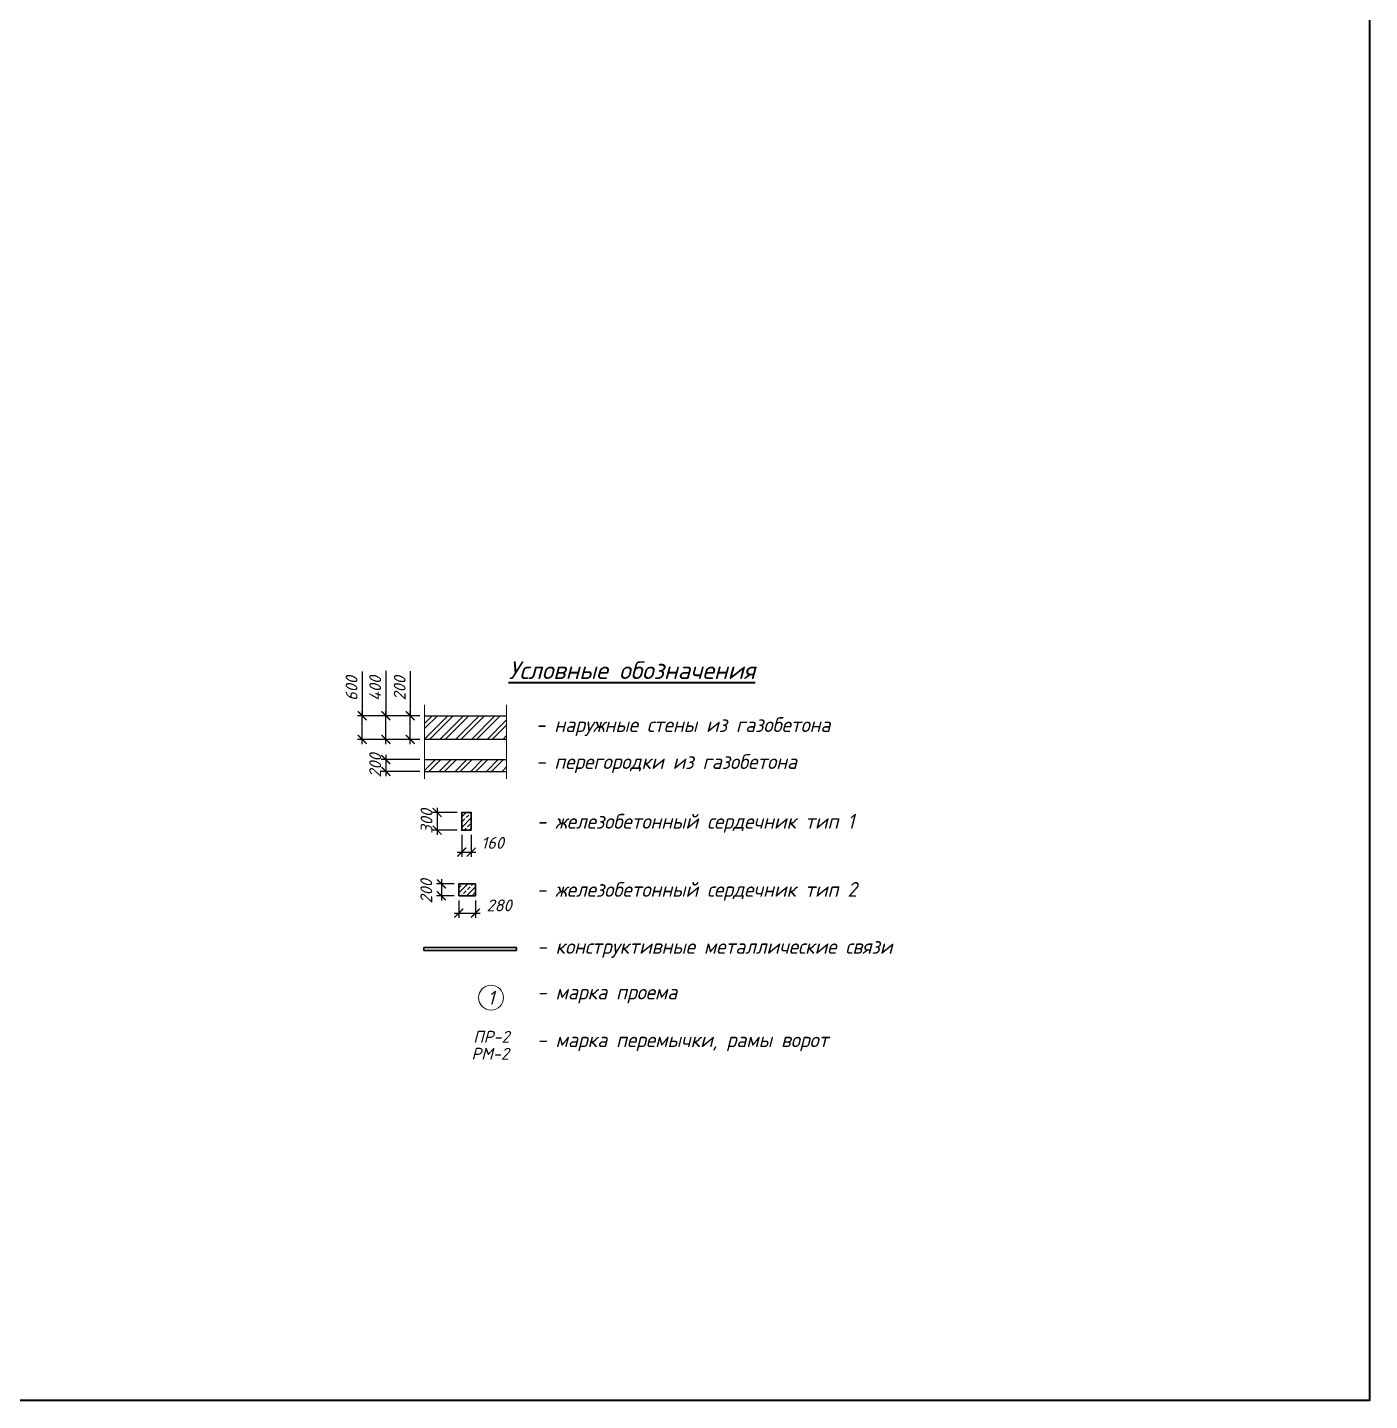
# Model space of a CAD drawing. Header units: millimetres. Extents: x -82276 to 69119, y 30132 to 86759.
# Drawn here: x 33016 to 55717, y 30132 to 53368 of the extents above; entities that cross this region are included whole.
import ezdxf
from ezdxf.enums import TextEntityAlignment as Align

# ---------------------------------------------------------------- set-up
doc = ezdxf.new("R2010")
doc.units = ezdxf.units.MM
doc.header["$MEASUREMENT"] = 0
doc.layers.get('0').update_dxf_attribs({"lineweight": 5})
doc.layers.add('#Hatch', color=252, linetype='Continuous', lineweight=5, true_color=0x696969)
for name, color, linetype, lineweight in [('#Бетон', 10, 'Continuous', 35), ('#стены наруж', 12, 'Continuous', 35), ('0_Ном._пера__99', 7, 'Continuous', 40), ('k_ Рамка', 7, 'Continuous', 50), ('размеры', 7, 'Continuous', 5), ('стены наруж_Ном._пера__97', 7, 'Continuous', 5), ('чертеж', 7, 'Continuous', 5), ('чертеж_Ном._пера__98', 7, 'Continuous', 35)]:
    doc.layers.add(name, color=color, linetype=linetype, lineweight=lineweight)
doc.styles.get("Standard").update_dxf_attribs({"font": 'isocpeui.ttf'})
doc.styles.add('STEP PR', font='isocpeui.ttf')
doc.dimstyles.new('STEP', dxfattribs={"dimtxt": 200, "dimasz": 150, "dimexe": 80, "dimexo": 80, "dimgap": 80, "dimtad": 1, "dimdec": 0, "dimzin": 0, "dimdsep": 46, "dimtxsty": 'Standard', "dimblk": 'ARCHTICK', "dimcen": 150, "dimdle": 80, "dimadec": 0, "dimazin": 0, "dimtfac": 1, "dimtdec": 0, "dimtofl": 0, "dimtmove": 1, "dimatfit": 3, "dimfxl": 1, "dimtolj": 1, "dimtzin": 0, "dimarcsym": 0})

# ---------------------------------------------------------------- blocks, each defined once
blk = doc.blocks.new('_ArchTick')
at = {"color": 0, "linetype": 'ByBlock', "const_width": 0.15}
blk.add_lwpolyline([(-0.5, -0.5), (0.5, 0.5)], dxfattribs=at)
blk = doc.blocks.new('*D80')
at = {"layer": 'Defpoints', "color": 0, "transparency": 16777216}
for p in [(39078, 41720), (39735, 41720), (39735, 41320)]:
    blk.add_point(p, dxfattribs=at)
at = {"layer": 'размеры', "color": 0, "lineweight": -2, "transparency": 16777216}
for p, q in [((39078, 42479), (39078, 41720)), ((39655, 41720), (38998, 41720)), ((39078, 41240), (39078, 41800)), ((39655, 41320), (38998, 41320))]:
    blk.add_line(p, q, dxfattribs=at)
at = {"layer": 'размеры', "color": 0, "lineweight": -2, "transparency": 16777216, "xscale": 150, "yscale": 150, "zscale": 150}
for p, rotation in [((39078, 41720), 90), ((39078, 41320), 270)]:
    blk.add_blockref('_ArchTick', p, dxfattribs=dict(at, rotation=rotation))
at = {"layer": 'размеры', "color": 0, "transparency": 16777216, "insert": (38898, 42182), "char_height": 200, "attachment_point": 5, "rotation": 90}
blk.add_mtext('\\A1;400', dxfattribs=at)
blk = doc.blocks.new('*D81')
at = {"layer": 'Defpoints', "color": 0, "transparency": 16777216}
for p in [(39735, 40978), (39078, 40778), (39735, 40778)]:
    blk.add_point(p, dxfattribs=at)
at = {"layer": 'размеры', "color": 0, "lineweight": -2, "transparency": 16777216}
for p, q in [((39655, 40978), (38998, 40978)), ((39078, 41058), (39078, 40698)), ((39655, 40778), (38998, 40778))]:
    blk.add_line(p, q, dxfattribs=at)
at = {"layer": 'размеры', "color": 0, "lineweight": -2, "transparency": 16777216, "xscale": 150, "yscale": 150, "zscale": 150}
for p, rotation in [((39078, 40978), 90), ((39078, 40778), 270)]:
    blk.add_blockref('_ArchTick', p, dxfattribs=dict(at, rotation=rotation))
at = {"layer": 'размеры', "color": 0, "transparency": 16777216, "insert": (38898, 40878), "char_height": 200, "attachment_point": 5, "rotation": 90}
blk.add_mtext('\\A1;200', dxfattribs=at)
blk = doc.blocks.new('*D79')
at = {"layer": 'Defpoints', "color": 0, "transparency": 16777216}
for p in [(38678, 41720), (39335, 41720), (39335, 41320)]:
    blk.add_point(p, dxfattribs=at)
at = {"layer": 'размеры', "color": 0, "lineweight": -2, "transparency": 16777216}
for p, q in [((38678, 42470), (38678, 41720)), ((39255, 41720), (38598, 41720)), ((38678, 41240), (38678, 41800)), ((39255, 41320), (38598, 41320))]:
    blk.add_line(p, q, dxfattribs=at)
at = {"layer": 'размеры', "color": 0, "lineweight": -2, "transparency": 16777216, "xscale": 150, "yscale": 150, "zscale": 150}
for p, rotation in [((38678, 41720), 90), ((38678, 41320), 270)]:
    blk.add_blockref('_ArchTick', p, dxfattribs=dict(at, rotation=rotation))
at = {"layer": 'размеры', "color": 0, "transparency": 16777216, "insert": (38498, 42182), "char_height": 200, "attachment_point": 5, "rotation": 90}
blk.add_mtext('\\A1;600', dxfattribs=at)
blk = doc.blocks.new('*D231')
at = {"layer": 'Defpoints', "color": 0, "transparency": 16777216}
for p in [(39492, 41720), (39735, 41720), (39735, 41320)]:
    blk.add_point(p, dxfattribs=at)
at = {"layer": 'размеры', "color": 0, "lineweight": -2, "transparency": 16777216}
for p, q in [((39492, 42477), (39492, 41720)), ((39655, 41720), (39412, 41720)), ((39492, 41240), (39492, 41800)), ((39655, 41320), (39412, 41320))]:
    blk.add_line(p, q, dxfattribs=at)
at = {"layer": 'размеры', "color": 0, "lineweight": -2, "transparency": 16777216, "xscale": 150, "yscale": 150, "zscale": 150}
for p, rotation in [((39492, 41720), 90), ((39492, 41320), 270)]:
    blk.add_blockref('_ArchTick', p, dxfattribs=dict(at, rotation=rotation))
at = {"layer": 'размеры', "color": 0, "transparency": 16777216, "insert": (39312, 42185), "char_height": 200, "attachment_point": 5, "rotation": 90}
blk.add_mtext('\\A1;200', dxfattribs=at)
blk = doc.blocks.new('*U270')
at = {"color": 0, "linetype": 'ByBlock', "lineweight": -2}
blk.add_circle((0, 0), 6, dxfattribs=at)
blk.add_attdef('Узел', text='', height=4, dxfattribs=at).set_placement((0, 0), align=Align.MIDDLE_CENTER)
blk = doc.blocks.new('сердечник280х200')
at = {"layer": '#Hatch'}
h = blk.add_hatch(dxfattribs=at)
h.set_pattern_fill('ANSI33', color=256, scale=500)
h.paths.add_polyline_path([(-140, -100), (140, -100), (140, 100), (-140, 100)])
at = {"layer": '#Бетон'}
blk.add_lwpolyline([(-140, -100), (140, -100), (140, 100), (-140, 100)], close=True, dxfattribs=at)
blk = doc.blocks.new('сердечник160х300')
at = {"layer": '#Hatch'}
h = blk.add_hatch(dxfattribs=at)
h.set_pattern_fill('ANSI33', color=256, scale=500)
h.paths.add_polyline_path([(80, 150), (-80, 150), (-80, -150), (80, -150)])
at = {"layer": '#Бетон'}
blk.add_lwpolyline([(80, -150), (80, 150), (-80, 150), (-80, -150)], close=True, dxfattribs=at)
blk = doc.blocks.new('*D345')
at = {"layer": 'Defpoints', "color": 0, "transparency": 16777216}
for p in [(40362, 39784), (40522, 39784), (40522, 39412)]:
    blk.add_point(p, dxfattribs=at)
at = {"layer": 'размеры', "color": 0, "lineweight": -2, "transparency": 16777216}
for p, q in [((40362, 39704), (40362, 39332)), ((40522, 39704), (40522, 39332)), ((40282, 39412), (40602, 39412))]:
    blk.add_line(p, q, dxfattribs=at)
at = {"layer": 'размеры', "color": 0, "lineweight": -2, "transparency": 16777216, "xscale": 150, "yscale": 150, "zscale": 150, "rotation": 180}
blk.add_blockref('_ArchTick', (40362, 39412), dxfattribs=at)
at = {"layer": 'размеры', "color": 0, "lineweight": -2, "transparency": 16777216, "xscale": 150, "yscale": 150, "zscale": 150}
blk.add_blockref('_ArchTick', (40522, 39412), dxfattribs=at)
at = {"layer": 'размеры', "color": 0, "transparency": 16777216, "insert": (40884, 39569), "char_height": 200, "attachment_point": 5}
blk.add_mtext('\\A1;160', dxfattribs=at)
blk = doc.blocks.new('*D346')
at = {"layer": 'Defpoints', "color": 0, "transparency": 16777216}
for p in [(40362, 40084), (39946, 39784), (40362, 39784)]:
    blk.add_point(p, dxfattribs=at)
at = {"layer": 'размеры', "color": 0, "lineweight": -2, "transparency": 16777216}
for p, q in [((40282, 40084), (39866, 40084)), ((39946, 40164), (39946, 39704)), ((40282, 39784), (39866, 39784))]:
    blk.add_line(p, q, dxfattribs=at)
at = {"layer": 'размеры', "color": 0, "lineweight": -2, "transparency": 16777216, "xscale": 150, "yscale": 150, "zscale": 150}
for p, rotation in [((39946, 40084), 90), ((39946, 39784), 270)]:
    blk.add_blockref('_ArchTick', p, dxfattribs=dict(at, rotation=rotation))
at = {"layer": 'размеры', "color": 0, "transparency": 16777216, "insert": (39766, 39934), "char_height": 200, "attachment_point": 5, "rotation": 90}
blk.add_mtext('\\A1;300', dxfattribs=at)
blk = doc.blocks.new('*D347')
at = {"layer": 'Defpoints', "color": 0, "transparency": 16777216}
for p in [(40312, 38674), (40592, 38674), (40592, 38381)]:
    blk.add_point(p, dxfattribs=at)
at = {"layer": 'размеры', "color": 0, "lineweight": -2, "transparency": 16777216}
for p, q in [((40312, 38594), (40312, 38301)), ((40592, 38594), (40592, 38301)), ((40232, 38381), (40672, 38381))]:
    blk.add_line(p, q, dxfattribs=at)
at = {"layer": 'размеры', "color": 0, "lineweight": -2, "transparency": 16777216, "xscale": 150, "yscale": 150, "zscale": 150, "rotation": 180}
blk.add_blockref('_ArchTick', (40312, 38381), dxfattribs=at)
at = {"layer": 'размеры', "color": 0, "lineweight": -2, "transparency": 16777216, "xscale": 150, "yscale": 150, "zscale": 150}
blk.add_blockref('_ArchTick', (40592, 38381), dxfattribs=at)
at = {"layer": 'размеры', "color": 0, "transparency": 16777216, "insert": (40995, 38511), "char_height": 200, "attachment_point": 5}
blk.add_mtext('\\A1;280', dxfattribs=at)
blk = doc.blocks.new('*D348')
at = {"layer": 'Defpoints', "color": 0, "transparency": 16777216}
for p in [(40312, 38874), (40017, 38674), (40312, 38674)]:
    blk.add_point(p, dxfattribs=at)
at = {"layer": 'размеры', "color": 0, "lineweight": -2, "transparency": 16777216}
for p, q in [((40232, 38874), (39937, 38874)), ((40017, 38954), (40017, 38594)), ((40232, 38674), (39937, 38674))]:
    blk.add_line(p, q, dxfattribs=at)
at = {"layer": 'размеры', "color": 0, "lineweight": -2, "transparency": 16777216, "xscale": 150, "yscale": 150, "zscale": 150}
for p, rotation in [((40017, 38874), 90), ((40017, 38674), 270)]:
    blk.add_blockref('_ArchTick', p, dxfattribs=dict(at, rotation=rotation))
at = {"layer": 'размеры', "color": 0, "transparency": 16777216, "insert": (39762, 38749), "char_height": 200, "attachment_point": 5, "rotation": 90}
blk.add_mtext('\\A1;200', dxfattribs=at)

msp = doc.modelspace()

# ---------------------------------------------------------------- hatches: boundary and pattern name
at = {"layer": '#Hatch'}
h = msp.add_hatch(dxfattribs=at)
h.set_pattern_fill('ANSI32', color=256, scale=500)
h.paths.add_polyline_path([(41120.3, 41319.7), (41120.3, 41719.7), (39734.6, 41719.7), (39734.6, 41319.7)])
h = msp.add_hatch(dxfattribs=at)
h.set_pattern_fill('ANSI32', color=256, scale=500)
h.paths.add_polyline_path([(41120.3, 40778.2), (41120.3, 40978.2), (39734.6, 40978.2), (39734.6, 40778.2)])

# ---------------------------------------------------------------- linework, layer by layer
at = {"layer": '#Бетон'}
msp.add_lwpolyline([(40312.3, 38674.2), (40592.3, 38674.2), (40592.3, 38874.2), (40312.3, 38874.2)], close=True, dxfattribs=at)
at = {"layer": '#стены наруж', "lineweight": 30}
for points in [[(39734.6, 41719.7), (41120.3, 41719.7)], [(41120.3, 41319.7), (39734.6, 41319.7)]]:
    msp.add_lwpolyline(points, dxfattribs=at)
at = {"layer": '#стены наруж', "color": 34, "lineweight": 30}
for points in [[(39734.6, 40978.2), (41120.3, 40978.2)], [(39734.6, 40778.2), (41120.3, 40778.2)]]:
    msp.add_lwpolyline(points, dxfattribs=at)
at = {"layer": 'стены наруж_Ном._пера__97', "color": 3, "lineweight": 40}
msp.add_lwpolyline([(-82275.7, 86759), (55717.2, 86759), (55717.2, 30132.2), (-82275.7, 30132.2)], close=True, dxfattribs=at)
at = {"layer": 'чертеж', "lineweight": 5}
for points in [[(39734.6, 41907), (39734.6, 40654)], [(41120.3, 41907), (41120.3, 40654)]]:
    msp.add_lwpolyline(points, dxfattribs=at)
at = {"layer": 'чертеж_Ном._пера__98', "color": 102, "linetype": 'Continuous'}
for p, q in [((39719.7, 37800.4), (40491.3, 37800.4)), ((39719.7, 37800.4), (39719.7, 37748.7)), ((39719.7, 37748.7), (40491.3, 37748.7)), ((40555.1, 37800.4), (40491.3, 37800.4)), ((40491.3, 37748.7), (40555.1, 37748.7)), ((40555.1, 37800.4), (40585.2, 37800.4)), ((40585.2, 37748.7), (40555.1, 37748.7)), ((41290.3, 37800.4), (40585.2, 37800.4)), ((40585.2, 37748.7), (41290.3, 37748.7)), ((41290.3, 37800.4), (41290.3, 37748.7))]:
    msp.add_line(p, q, dxfattribs=at)

# ---------------------------------------------------------------- block references
at = {"layer": 'размеры'}
for name, p in [('сердечник160х300', (40442.2, 39933.9)), ('сердечник280х200', (40452.3, 38774.2))]:
    msp.add_blockref(name, p, dxfattribs=at)
ref = msp.add_blockref('*U270', (40858.1, 36949.1), dxfattribs=dict(at, xscale=35, yscale=35, zscale=35))
ref.add_attrib('Узел', '1', dxfattribs={"layer": '0', "color": 0, "linetype": 'ByBlock', "lineweight": -2, "height": 233.3}).set_placement((40858.1, 36949.1), align=Align.MIDDLE_CENTER)

# ---------------------------------------------------------------- texts
at = {"layer": '0_Ном._пера__99', "linetype": 'Continuous', "attachment_point": 4}
for s, insert, char_height in [('{\\LУсловные обозначения}', (41155.6, 42492), 300), ('{\\W0.95;- наружные стены из газобетона}', (41615, 41536.1), 250), ('{\\W0.95;- перегородки из газобетона}', (41615, 40910.8), 250), ('{\\W0.95;- конструктивные металлические связи}', (41635.2, 37782.7), 250)]:
    msp.add_mtext(s, dxfattribs=dict(at, insert=insert, char_height=char_height))
at = {"layer": '0_Ном._пера__99', "linetype": 'Continuous', "char_height": 250, "attachment_point": 4}
for s, insert, width in [('{\\W0.95;- железобетонный сердечник тип 1}', (41629.5, 39900.4), 5760.263), ('{\\W0.95;- железобетонный сердечник тип 2}', (41629.5, 38747.3), 5760.263), ('{\\W0.95;- марка проема}', (41635.2, 37011.4), 3576.466), ('{\\W0.95;- марка перемычки, рамы ворот}', (41635.2, 36203.4), 5837.808)]:
    msp.add_mtext(s, dxfattribs=dict(at, insert=insert, width=width))
at = {"layer": 'k_ Рамка', "color": 7, "style": 'STEP PR'}
for s, p in [('ПР-2', (40556.3, 36188.5)), ('РМ-2', (40525.8, 35900.8))]:
    msp.add_text(s, height=200, dxfattribs=at).set_placement(p)

# ---------------------------------------------------------------- dimensions: what is measured, and where the dimension line sits
at = {"layer": 'размеры'}
for base, p1, p2, text, picture, middle in [((38677.7, 41719.7), (39334.7, 41319.7), (39334.7, 41719.7), '600', '*D79', (38716, 42181.7)), ((39492, 41719.7), (39734.6, 41319.7), (39734.6, 41719.7), '200', '*D231', (39549.9, 42184.8))]:
    dim = msp.add_linear_dim(base=base, p1=p1, p2=p2, angle=90, text=text, dimstyle='STEP', dxfattribs=at)
    dim.commit()
    dim.dimension.update_dxf_attribs({"geometry": picture, "text_midpoint": middle, "dimtype": 160})
for base, p1, p2, picture, middle in [((39077.6, 41719.7), (39734.6, 41319.7), (39734.6, 41719.7), '*D80', (39115.9, 42181.7)), ((39077.6, 40778.2), (39734.6, 40978.2), (39734.6, 40778.2), '*D81', (39077.6, 40878.2)), ((39946.2, 39783.9), (40362.2, 40083.9), (40362.2, 39783.9), '*D346', (39946.2, 39933.9)), ((40016.9, 38674.2), (40312.3, 38874.2), (40312.3, 38674.2), '*D348', (39941.9, 38749.2))]:
    dim = msp.add_linear_dim(base=base, p1=p1, p2=p2, angle=90, dimstyle='STEP', dxfattribs=at)
    dim.commit()
    dim.dimension.update_dxf_attribs({"geometry": picture, "text_midpoint": middle, "dimtype": 160})
for base, p1, p2, picture, middle in [((40522.2, 39411.7), (40362.2, 39783.9), (40522.2, 39783.9), '*D345', (40884.1, 39389.3)), ((40592.3, 38381.4), (40312.3, 38674.2), (40592.3, 38674.2), '*D347', (40994.9, 38331.5))]:
    dim = msp.add_linear_dim(base=base, p1=p1, p2=p2, dimstyle='STEP', dxfattribs=at)
    dim.commit()
    dim.dimension.update_dxf_attribs({"geometry": picture, "text_midpoint": middle, "dimtype": 160})

doc.saveas('drawing.dxf')
